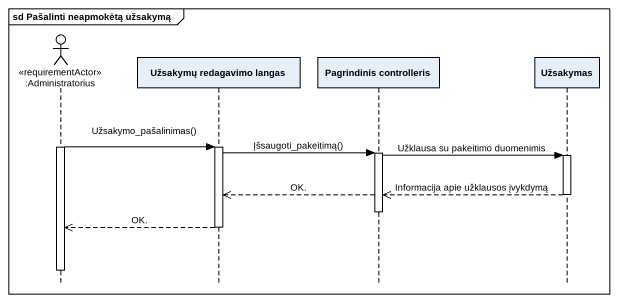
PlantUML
@startuml
mainframe sd Pašalinti neapmokėtą užsakymą
hide footbox
actor ":Administratorius" as Administratorius <<requirementActor>>
participant "Užsakymų redagavimo langas" as Užsakymų_redagavimo_langas
participant "Pagrindinis controlleris" as Pagrindinis_controlleris
participant Užsakymas

activate Administratorius
Administratorius -> Užsakymų_redagavimo_langas : Užsakymo_pašalinimas()
activate Užsakymų_redagavimo_langas
Užsakymų_redagavimo_langas -> Pagrindinis_controlleris : Įšsaugoti_pakeitimą()
activate Pagrindinis_controlleris
Pagrindinis_controlleris -> Užsakymas : Užklausa su pakeitimo duomenimis
activate Užsakymas
Pagrindinis_controlleris -->> Užsakymų_redagavimo_langas : OK.
Užsakymas -->> Pagrindinis_controlleris : Informacija apie užklausos įvykdymą
deactivate Užsakymas
deactivate Pagrindinis_controlleris
Užsakymų_redagavimo_langas -->> Administratorius : OK.
deactivate Užsakymų_redagavimo_langas
deactivate Administratorius
@enduml
